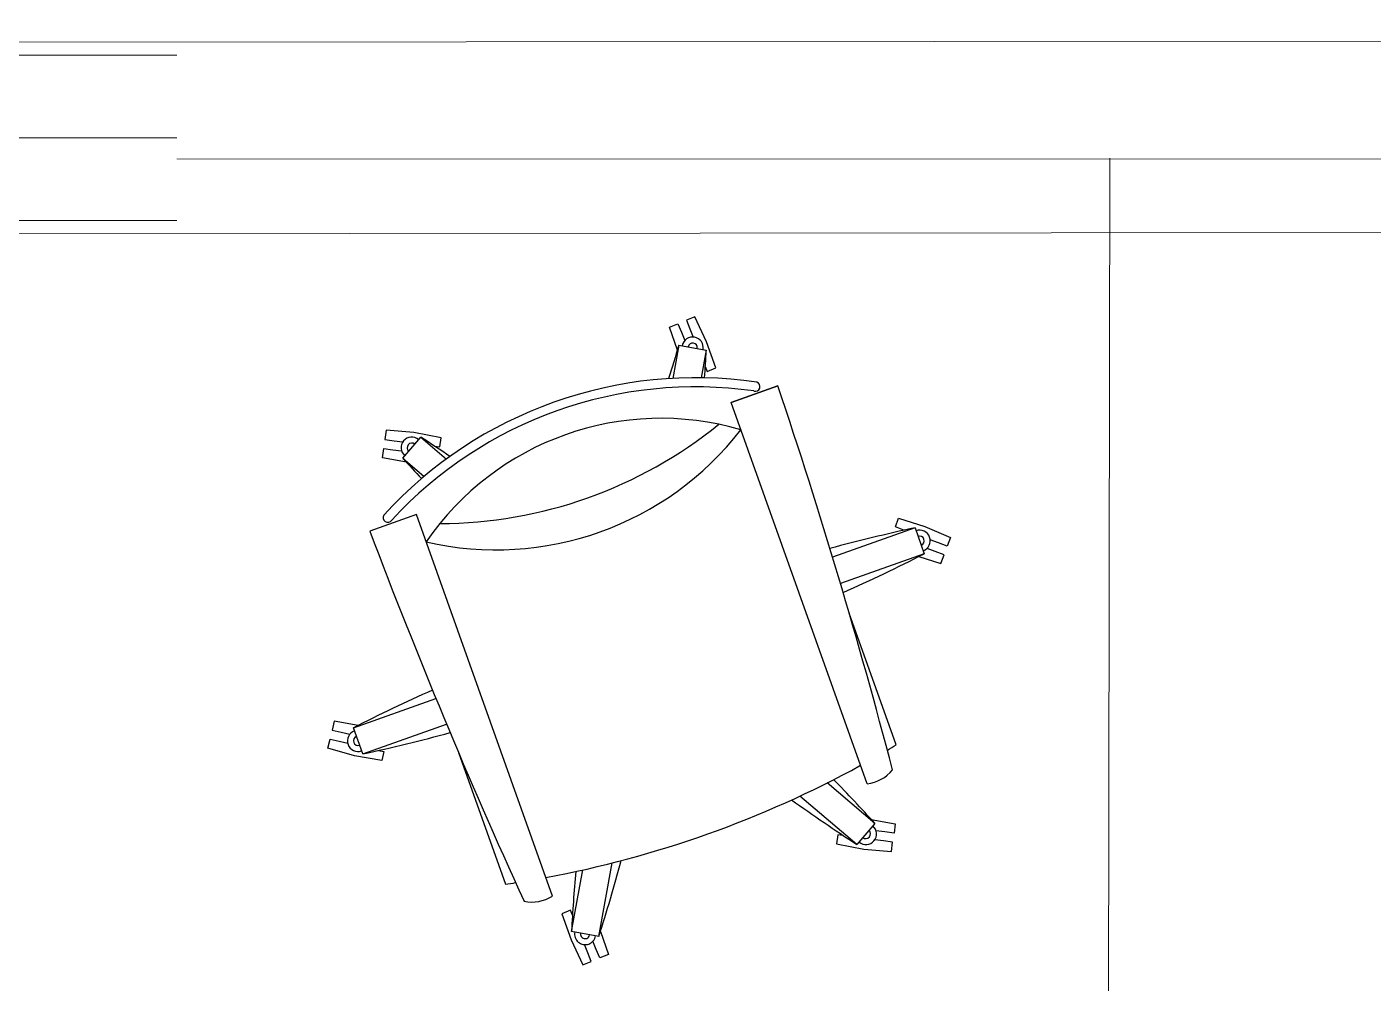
# Model space of a CAD drawing. Header units: inches. Extents: x 164.3 to 247.9, y 15.6 to 56.7.
# Drawn here: x 210.926 to 212.129, y 55.812 to 56.667 of the extents above; entities that cross this region are included whole.
import ezdxf

# ---------------------------------------------------------------- set-up
doc = ezdxf.new("R2010")
doc.units = ezdxf.units.IN
doc.header["$MEASUREMENT"] = 0
doc.set_wipeout_variables(frame=1)
doc.layers.get('0').update_dxf_attribs({"lineweight": 0})
for name, color, linetype, lineweight in [('WALL 1 100', 250, 'Continuous', 9), ('окно', 7, 'Continuous', 9), ('провода', 1, 'Continuous', 5)]:
    doc.layers.add(name, color=color, linetype=linetype, lineweight=lineweight)

# ---------------------------------------------------------------- blocks, each defined once
blk = doc.blocks.new('*U37')
blk.add_wipeout([(-69.25, 69.81), (69.25, 69.81), (69.25, -5), (-69.25, -5)]).dxf.layer = 'окно'
at = {"layer": 'окно'}
for p, q in [((-69.25, 64.81), (69.25, 64.81)), ((-69.25, 32.41), (69.25, 32.41)), ((-69.25, 0), (69.25, 0))]:
    blk.add_line(p, q, dxfattribs=at)

msp = doc.modelspace()

# ---------------------------------------------------------------- linework, layer by layer
at = {"color": 7, "linetype": 'ByBlock', "lineweight": -2}
for p, q in [((211.4998, 56.3984), (211.5074, 56.4015)), ((211.5074, 56.4015), (211.5105, 56.3939)), ((211.5226, 56.4077), (211.515, 56.4046)), ((211.515, 56.4046), (211.5181, 56.397)), ((211.5331, 56.3853), (211.5226, 56.4077)), ((211.507, 56.3779), (211.4998, 56.3984)), ((211.5105, 56.3939), (211.5135, 56.3865)), ((211.5181, 56.397), (211.5211, 56.3896)), ((211.5084, 56.3824), (211.503, 56.3527)), ((211.5084, 56.3824), (211.5327, 56.3779)), ((211.5327, 56.3779), (211.5282, 56.3532)), ((211.5413, 56.362), (211.5331, 56.3853)), ((211.5319, 56.3633), (211.5337, 56.3588)), ((211.5337, 56.3588), (211.5413, 56.362)), ((211.5551, 56.3312), (211.5968, 56.346)), ((211.5968, 56.346), (211.5551, 56.3312)), ((211.6767, 55.9901), (211.5551, 56.3312)), ((211.2467, 56.3063), (211.2456, 56.2981)), ((211.2714, 56.3042), (211.2467, 56.3063)), ((211.2957, 56.2996), (211.2714, 56.3042)), ((211.2456, 56.2981), (211.2538, 56.297)), ((211.2538, 56.297), (211.2616, 56.2959)), ((211.2615, 56.2813), (211.2775, 56.3001)), ((211.2775, 56.3001), (211.3005, 56.2806)), ((211.2898, 56.2921), (211.2946, 56.2914)), ((211.2946, 56.2914), (211.2957, 56.2996)), ((211.2434, 56.2818), (211.2445, 56.29)), ((211.2647, 56.2778), (211.2434, 56.2818)), ((211.2445, 56.29), (211.2527, 56.2888)), ((211.2527, 56.2888), (211.2605, 56.2878)), ((211.2615, 56.2813), (211.2807, 56.265)), ((211.2738, 56.2309), (211.232, 56.216)), ((211.3953, 55.8898), (211.2738, 56.2309)), ((211.7194, 56.2191), (211.6457, 56.1929)), ((211.7018, 56.22), (211.7047, 56.2277)), ((211.7095, 56.2171), (211.7018, 56.22)), ((211.7047, 56.2277), (211.7283, 56.2202)), ((211.7194, 56.2191), (211.7277, 56.1959)), ((211.7283, 56.2202), (211.751, 56.2104)), ((211.7098, 56.217), (211.7095, 56.2171)), ((211.7404, 56.2056), (211.733, 56.2084)), ((211.751, 56.2104), (211.7481, 56.2027)), ((211.7277, 56.1959), (211.6528, 56.1692)), ((211.7375, 56.1979), (211.7301, 56.2007)), ((211.7453, 56.195), (211.7375, 56.1979)), ((211.7481, 56.2027), (211.7404, 56.2056)), ((211.7424, 56.1873), (211.7453, 56.195)), ((211.7229, 56.1935), (211.7424, 56.1873)), ((211.7025, 56.0251), (211.6605, 56.1428)), ((211.2174, 56.0402), (211.2911, 56.0665)), ((211.2002, 56.0462), (211.1983, 56.0382)), ((211.2216, 56.0424), (211.2002, 56.0462)), ((211.2257, 56.0169), (211.2174, 56.0402)), ((211.2257, 56.0169), (211.3006, 56.0436)), ((211.1946, 56.0221), (211.1965, 56.0301)), ((211.1965, 56.0301), (211.2045, 56.0283)), ((211.1983, 56.0382), (211.2064, 56.0363)), ((211.2045, 56.0283), (211.2123, 56.0265)), ((211.2064, 56.0363), (211.2141, 56.0345)), ((211.2184, 56.0153), (211.1946, 56.0221)), ((211.2428, 56.011), (211.2184, 56.0153)), ((211.2399, 56.0201), (211.2447, 56.019)), ((211.2447, 56.019), (211.2428, 56.011)), ((211.3113, 56.0183), (211.3532, 55.9006)), ((211.6835, 55.9548), (211.6408, 55.9911)), ((211.6675, 55.936), (211.6165, 55.9793)), ((211.6835, 55.9548), (211.6675, 55.936)), ((211.6803, 55.9583), (211.7017, 55.9543)), ((211.7017, 55.9543), (211.7006, 55.9461)), ((211.6505, 55.9446), (211.6493, 55.9365)), ((211.6553, 55.944), (211.6505, 55.9446)), ((211.6924, 55.9472), (211.6845, 55.9483)), ((211.7006, 55.9461), (211.6924, 55.9472)), ((211.6493, 55.9365), (211.6737, 55.9319)), ((211.6737, 55.9319), (211.6983, 55.9298)), ((211.6913, 55.9391), (211.6834, 55.9402)), ((211.6994, 55.938), (211.6913, 55.9391)), ((211.6983, 55.9298), (211.6994, 55.938)), ((211.4366, 55.8537), (211.4487, 55.9195)), ((211.4123, 55.8582), (211.4224, 55.9133)), ((211.4113, 55.8772), (211.4037, 55.8741)), ((211.4037, 55.8741), (211.4119, 55.8508)), ((211.4132, 55.8728), (211.4113, 55.8772)), ((211.4366, 55.8537), (211.4123, 55.8582)), ((211.4381, 55.8582), (211.4453, 55.8377)), ((211.4119, 55.8508), (211.4224, 55.8284)), ((211.4269, 55.8391), (211.4239, 55.8465)), ((211.4345, 55.8422), (211.4315, 55.8496)), ((211.43, 55.8315), (211.4269, 55.8391)), ((211.4377, 55.8346), (211.4345, 55.8422)), ((211.4453, 55.8377), (211.4377, 55.8346)), ((211.4224, 55.8284), (211.43, 55.8315))]:
    msp.add_line(p, q, dxfattribs=at)
for centre, radius, start, end in [((211.5206, 56.3802), 0.00947, 349.6161, 169.6161), ((212.9133, 55.9305), 1.4758, 162.1683, 163.3842), ((211.5206, 56.3802), 0.00412, 349.6161, 169.6161), ((210.0589, 56.4535), 1.4758, 356.1007, 357.0639), ((211.5233, 55.9755), 0.3778, 81.6847, 137.5474), ((211.5233, 55.9755), 0.3696, 81.9089, 137.3233), ((211.5766, 56.3453), 0.00418, 252.5432, 70.927), ((206.545, 54.6514), 5.3285, 14.6902, 18.5443), ((211.4921, 56.063), 0.254, 73.6073, 145.6249), ((211.3448, 56.4764), 0.277, 256.9983, 322.2339), ((211.2929, 56.6221), 0.3993, 270.255, 308.9772), ((211.2695, 56.2907), 0.00947, 49.6161, 229.6161), ((211.2695, 56.2907), 0.00412, 49.6161, 229.6161), ((210.4752, 55.0615), 1.4758, 55.8479, 57.0639), ((212.3554, 57.272), 1.4758, 222.1683, 223.1314), ((211.2481, 56.2283), 0.00418, 148.3052, 326.689), ((212.0305, 54.7765), 1.4758, 102.1683, 105.2091), ((216.217, 58.0985), 5.3285, 200.6879, 204.542), ((211.7235, 56.2075), 0.00947, 289.6161, 109.6161), ((211.7235, 56.2075), 0.00412, 289.6161, 109.6161), ((211.0562, 57.5101), 1.4758, 293.9411, 297.0639), ((211.8888, 54.726), 1.4758, 114.0231, 117.0639), ((211.2215, 56.0286), 0.00947, 109.6161, 289.6161), ((211.2215, 56.0286), 0.00412, 109.6161, 289.6161), ((210.9146, 57.4596), 1.4758, 282.1683, 285.291), ((211.2185, 56.8309), 0.9401, 300.4334, 300.9901), ((211.2185, 56.8309), 0.9401, 280.4758, 298.7563), ((211.6721, 56.025), 0.0352, 277.4543, 320.6205), ((210.5897, 54.9641), 1.4758, 42.1683, 44.2591), ((212.4699, 57.1746), 1.4758, 234.3164, 237.0639), ((211.6755, 55.9454), 0.00947, 229.6161, 49.6161), ((211.6755, 55.9454), 0.00412, 229.6161, 49.6161), ((210.0318, 56.3056), 1.4758, 342.1683, 344.9157), ((212.8862, 55.7826), 1.4758, 174.973, 177.0639), ((211.2185, 56.8309), 0.9401, 278.242, 278.7988), ((211.3768, 55.9197), 0.0352, 258.6116, 301.7778), ((211.4245, 55.8559), 0.00947, 169.6161, 349.6161), ((211.4245, 55.8559), 0.00412, 169.6161, 349.6161)]:
    msp.add_arc(centre, radius, start, end, dxfattribs=at)
at = {"layer": 'WALL 1 100', "color": 0}
for points in [[(209.2861, 56.6519), (228.0934, 56.6669)], [(209.457, 56.4802), (223.1726, 56.4953)]]:
    msp.add_lwpolyline(points, dxfattribs=at)
at = {"layer": 'провода', "color": 1}
for p, q in [((209.3682, 56.5493), (220.8106, 56.547)), ((211.8917, 55.4952), (211.8935, 56.5496))]:
    msp.add_line(p, q, dxfattribs=at)

# ---------------------------------------------------------------- next in the draw order: block references
at = {"layer": 'провода', "color": 7, "linetype": 'ByBlock', "lineweight": 0, "xscale": 0.002281724290510919, "yscale": 0.002281724290510919, "zscale": 0.002281724290510919}
msp.add_blockref('*U37', (210.9015, 56.4937), dxfattribs=at)

doc.saveas('drawing.dxf')
